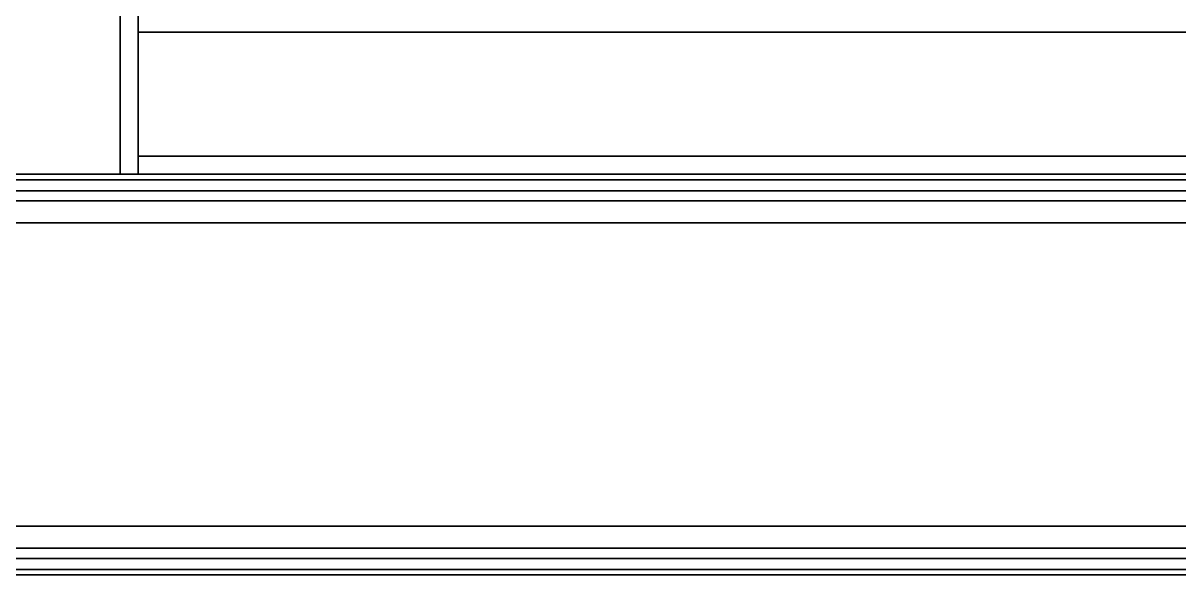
# Model space of a CAD drawing. Header units: millimetres. Extents: x 32496 to 166256, y 3504 to 23939.
# Drawn here: x 45589 to 46166, y 15003 to 15279 of the extents above; entities that cross this region are included whole.
import ezdxf

# ---------------------------------------------------------------- set-up
doc = ezdxf.new("R2010")
doc.units = ezdxf.units.MM
doc.layers.get('0').update_dxf_attribs({"lineweight": 35})

msp = doc.modelspace()

# ---------------------------------------------------------------- linework, layer by layer
at = {"linetype": 'Continuous'}
for p, q in [((45637.64, 15375.349), (45637.64, 15203.349)), ((45646.64, 15203.349), (45646.64, 15283.349)), ((46375.037, 15274.349), (45646.64, 15274.349)), ((46569.14, 15212.349), (45646.64, 15212.349)), ((51717.14, 15200.629), (40048.64, 15200.629)), ((46652.14, 15203.349), (45563.64, 15203.349)), ((51717.14, 15195.156), (40048.64, 15195.156)), ((51071.64, 15190.039), (40098.64, 15190.039)), ((51071.64, 15179.094), (40098.64, 15179.094)), ((52008.64, 15027.604), (40172.64, 15027.604)), ((52008.64, 15016.658), (40172.64, 15016.658)), ((52008.64, 15011.541), (40172.64, 15011.541)), ((52008.64, 15006.069), (40172.64, 15006.069)), ((52008.64, 15003.349), (40172.64, 15003.349))]:
    msp.add_line(p, q, dxfattribs=at)

doc.saveas('drawing.dxf')
